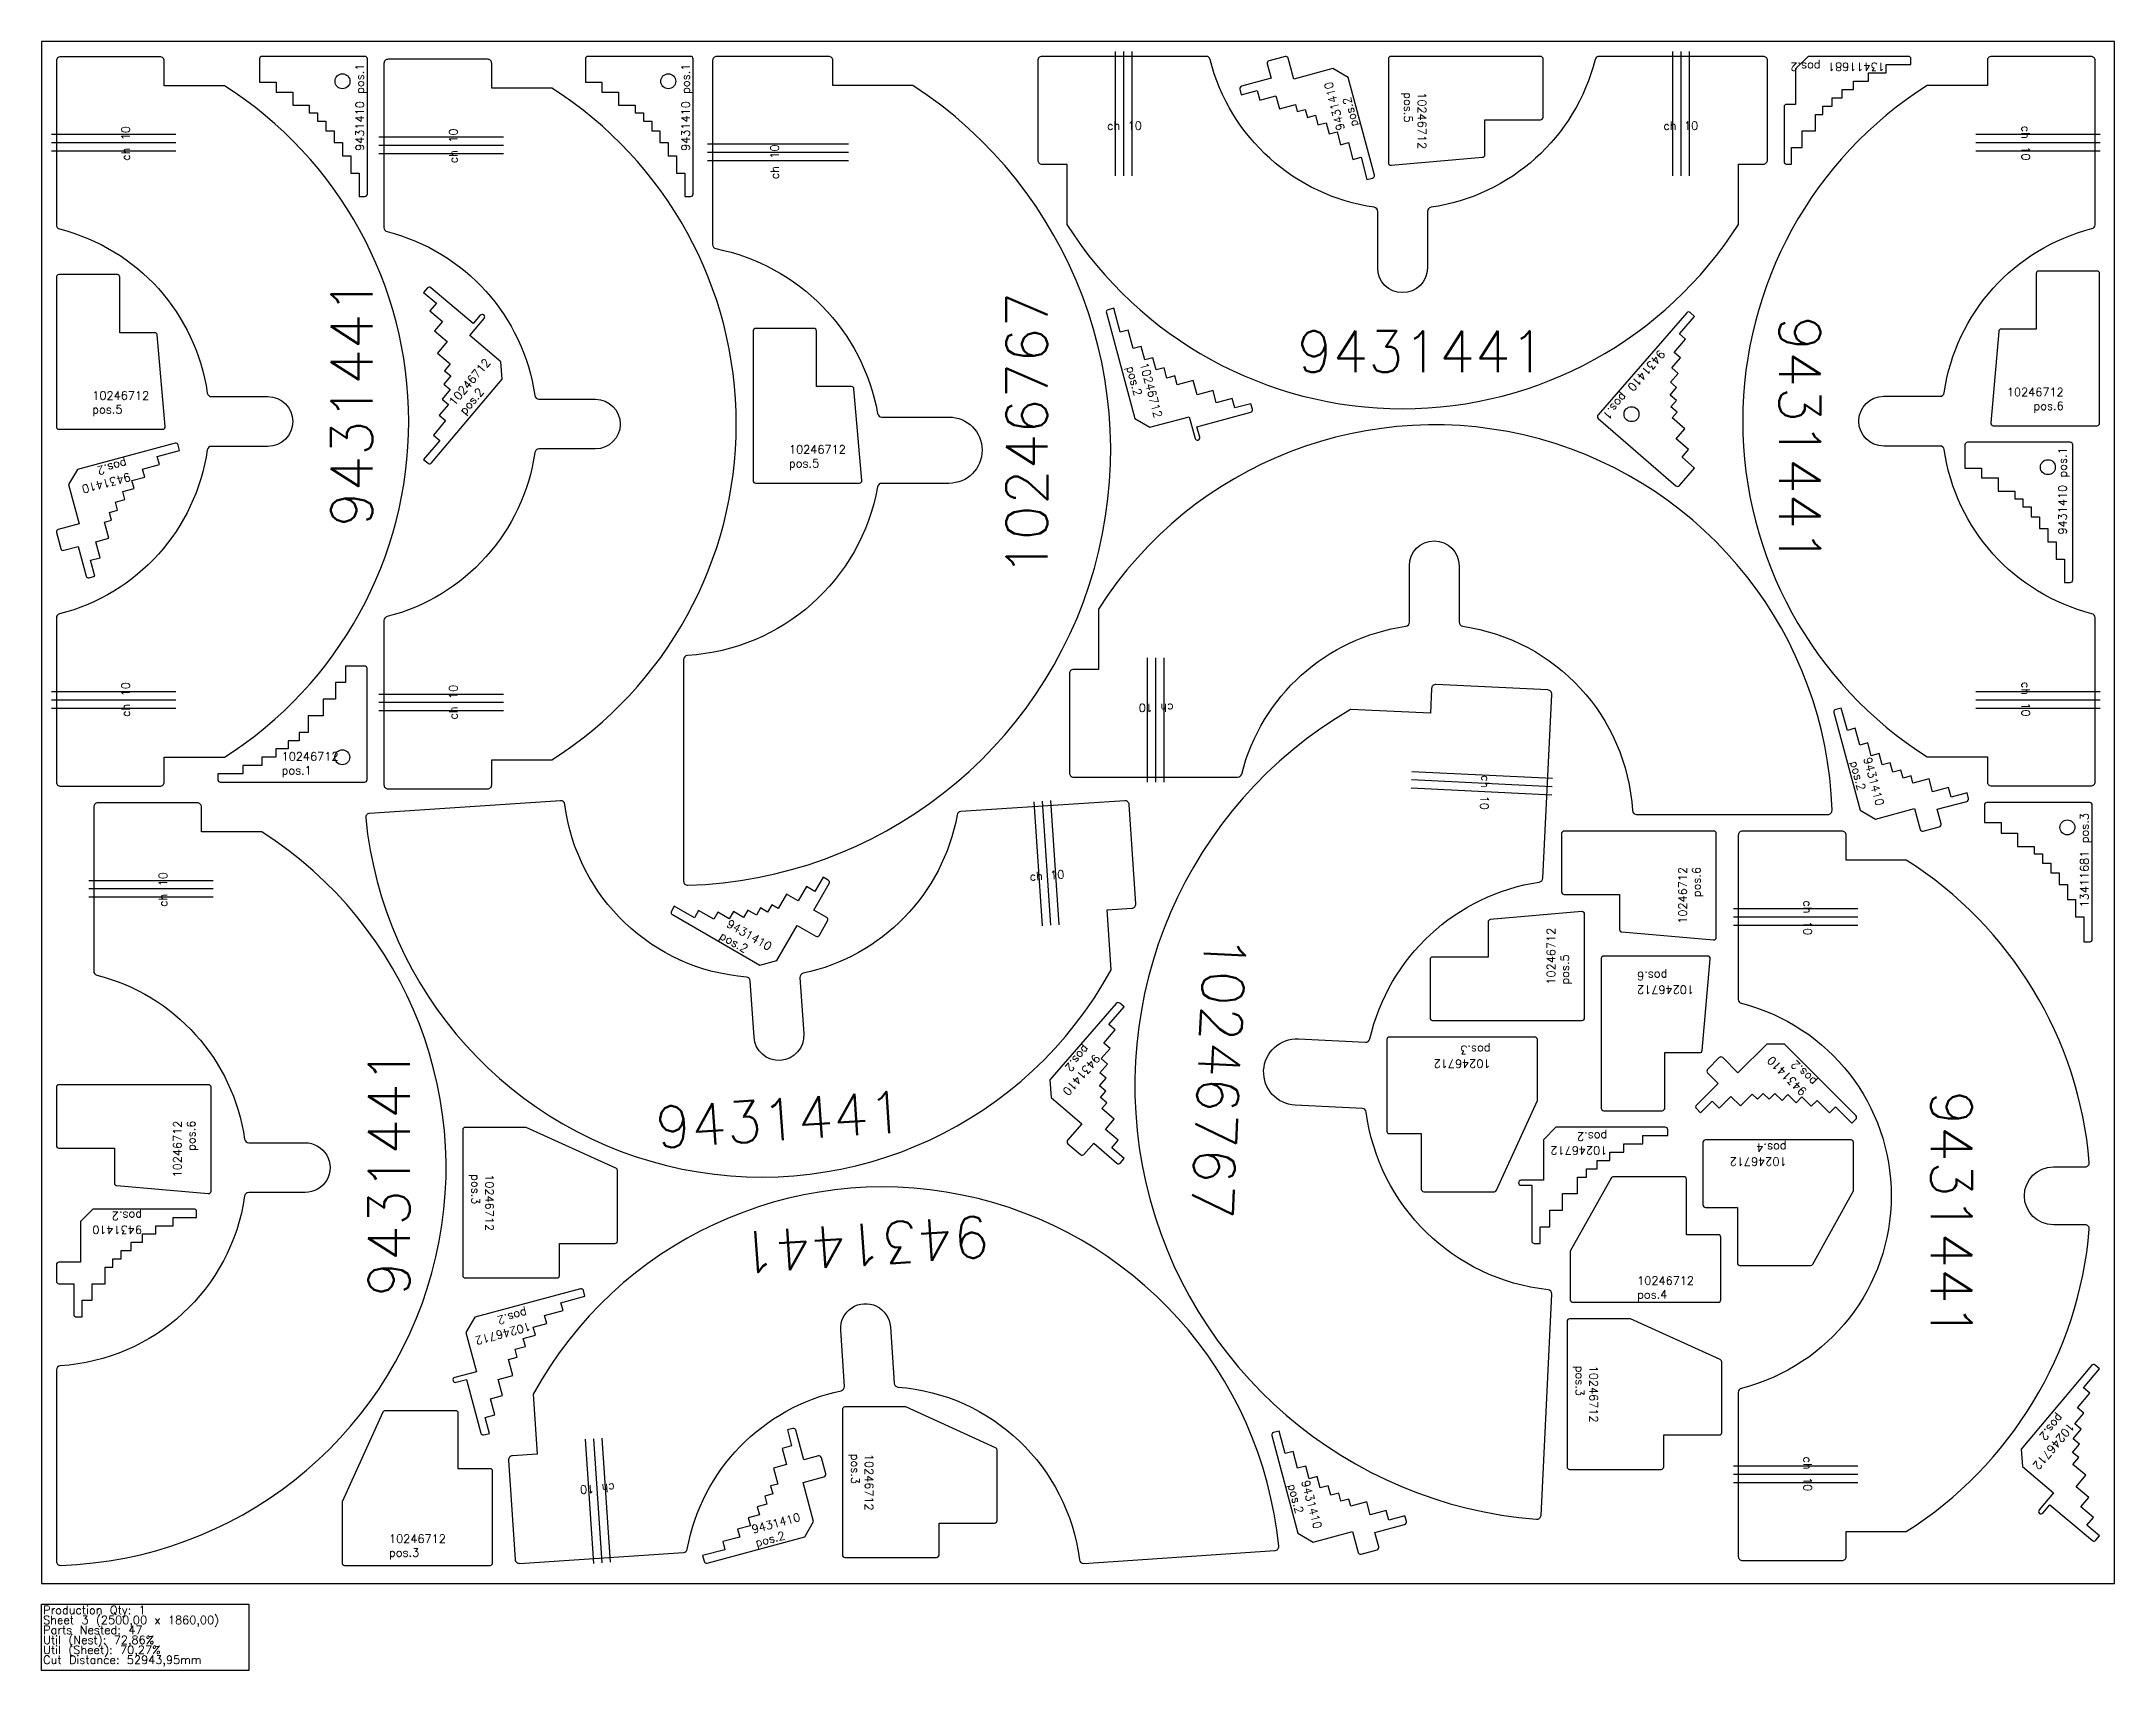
# Model space of a CAD drawing. Header units: millimetres. Extents: x 5250 to 7750, y -105 to 1860.
import ezdxf

# ---------------------------------------------------------------- set-up
doc = ezdxf.new("R2010")
doc.units = ezdxf.units.MM
for name, color, linetype in [('10246712', 7, 'Continuous'), ('10246767', 7, 'Continuous'), ('13411681', 7, 'Continuous'), ('9431410', 7, 'Continuous'), ('9431441', 7, 'Continuous'), ('Chanfro', 7, 'Continuous'), ('sheet', 24, 'Continuous'), ('Stats', 7, 'Continuous'), ('Texto', 7, 'Continuous')]:
    doc.layers.add(name, color=color, linetype=linetype)
doc.styles.get("Standard").update_dxf_attribs({"font": 'txt.shx'})

msp = doc.modelspace()

# ---------------------------------------------------------------- linework, layer by layer
at = {"color": 1}
for points in [[(6990.8, 1765.5), (7057.8, 1765.5, 0.414214), (7060.8, 1768.5), (7060.8, 1839, 0.414214), (7057.8, 1842), (6877.3, 1842, 0.414214), (6874.3, 1839), (6874.3, 1713.6, 0.439853), (6877.5, 1710.7), (6988, 1720.3, 0.389031), (6990.8, 1723.3)], [(5344.5, 1508.7), (5344.5, 1575.7, 0.414214), (5341.5, 1578.7), (5271, 1578.7, 0.414214), (5268, 1575.7), (5268, 1395.2, 0.414214), (5271, 1392.2), (5396.4, 1392.2, 0.439853), (5399.3, 1395.5), (5389.7, 1506, 0.389031), (5386.7, 1508.7)], [(7655.5, 1513), (7613.3, 1513, 0.389031), (7610.3, 1510.3), (7600.7, 1399.8, 0.439853), (7603.6, 1396.5), (7729, 1396.5, 0.414214), (7732, 1399.5), (7732, 1580, 0.414214), (7729, 1583), (7658.5, 1583, 0.414214), (7655.5, 1580)], [(6184.6, 1443.8), (6184.6, 1510.8, 0.414214), (6181.6, 1513.8), (6111.1, 1513.8, 0.414214), (6108.1, 1510.8), (6108.1, 1330.3, 0.414214), (6111.1, 1327.3), (6236.5, 1327.3, 0.439853), (6239.4, 1330.5), (6229.8, 1441, 0.389031), (6226.9, 1443.8)], [(7153.2, 831.1), (7153.2, 788.9, 0.389031), (7155.9, 785.9), (7266.4, 776.3, 0.439853), (7269.7, 779.2), (7269.7, 904.6, 0.414214), (7266.7, 907.6), (7086.2, 907.6, 0.414214), (7083.2, 904.6), (7083.2, 834.1, 0.414214), (7086.2, 831.1)], [(6994.5, 755.6), (6927.5, 755.6, 0.414214), (6924.5, 752.6), (6924.5, 682.1, 0.414214), (6927.5, 679.1), (7108, 679.1, 0.414214), (7111, 682.1), (7111, 807.4, 0.439853), (7107.7, 810.4), (6997.2, 800.8, 0.389031), (6994.5, 797.8)], [(7207.5, 640.3), (7249.7, 640.3, 0.389031), (7252.7, 643), (7262.3, 753.5, 0.439853), (7259.3, 756.8), (7134, 756.8, 0.414214), (7131, 753.8), (7131, 573.3, 0.414214), (7134, 570.3), (7204.5, 570.3, 0.414214), (7207.5, 573.3)], [(5338, 525.1), (5338, 482.8, 0.389031), (5340.7, 479.9), (5451.2, 470.3, 0.439853), (5454.5, 473.2), (5454.5, 598.6, 0.414214), (5451.5, 601.6), (5271, 601.6, 0.414214), (5268, 598.6), (5268, 528.1, 0.414214), (5271, 525.1)]]:
    msp.add_lwpolyline(points, format="xyb", close=True, dxfattribs=at)
at = {"layer": '10246712', "color": 1}
for points in [[(5729.8, 1409.2), (5737.4, 1402.7), (5722.6, 1385.2), (5730.3, 1378.7), (5710.9, 1355.8), (5716.3, 1351.3, 0.414214), (5720.5, 1351.6), (5805.6, 1452.5), (5803.8, 1473.6), (5766.4, 1505.2), (5783.8, 1525.9, 0.414214), (5783.5, 1530.1), (5783.5, 1530.1, 0.414214), (5779.2, 1529.7), (5770.8, 1519.8), (5719.6, 1563, 0.414214), (5715.4, 1562.7), (5710.9, 1557.3), (5726.2, 1544.4), (5718.4, 1535.2), (5733.7, 1522.3), (5724.1, 1510.9), (5739.3, 1498), (5727.7, 1484.2), (5743, 1471.3), (5735.9, 1462.9), (5743.6, 1456.5), (5735.2, 1446.5), (5742.8, 1440.1), (5733.1, 1428.6), (5740.8, 1422.2)], [(6576.2, 1492.2), (6566.5, 1489.6), (6560.6, 1511.8), (6550.9, 1509.2), (6543.1, 1538.2), (6536.4, 1536.4, 0.414214), (6534.2, 1532.7), (6568.4, 1405.2), (6586.8, 1394.6), (6634.1, 1407.3), (6641.1, 1381.2, 0.414214), (6644.8, 1379.1), (6644.8, 1379.1, 0.414214), (6646.9, 1382.8), (6643.5, 1395.3), (6708.3, 1412.7, 0.414214), (6710.4, 1416.3), (6708.6, 1423.1), (6689.2, 1417.9), (6686.1, 1429.5), (6666.8, 1424.3), (6662.9, 1438.8), (6643.6, 1433.7), (6639, 1451), (6619.6, 1445.9), (6616.8, 1456.5), (6607.1, 1453.9), (6603.8, 1466.5), (6594.1, 1463.9), (6590.2, 1478.4), (6580.6, 1475.8)], [(5492.7, 976.6), (5462.7, 976.6), (5462.7, 969.6, 0.414214), (5465.7, 966.6), (5639.7, 966.6, 0.414214), (5642.7, 969.6), (5642.7, 1103.6, 0.414214), (5639.7, 1106.6), (5616.7, 1106.6), (5616.7, 1086.6), (5604.7, 1086.6), (5604.7, 1066.6), (5589.7, 1066.6), (5589.7, 1046.6), (5571.7, 1046.6), (5571.7, 1026.6), (5560.7, 1026.6), (5560.7, 1016.6), (5547.7, 1016.6), (5547.7, 1006.6), (5532.7, 1006.6), (5532.7, 996.6), (5515.7, 996.6), (5515.7, 986.6), (5492.7, 986.6)], [(6914, 542.6), (6914, 475.6, 0.414214), (6917, 472.6), (7002.1, 472.6, 0.294108), (7004.8, 474.3), (7054, 582.6), (7054, 656.1, 0.414214), (7051, 659.1), (6875.5, 659.1, 0.414214), (6872.5, 656.1), (6872.5, 545.6, 0.414214), (6875.5, 542.6)], [(5874.6, 410.1), (5941.6, 410.1, 0.414214), (5944.6, 413.1), (5944.6, 498.2, 0.294108), (5942.8, 500.9), (5834.6, 550.1), (5761.1, 550.1, 0.414214), (5758.1, 547.1), (5758.1, 371.6, 0.414214), (5761.1, 368.6), (5871.6, 368.6, 0.414214), (5874.6, 371.6)], [(7158.2, 520.3), (7158.2, 530.3), (7181.2, 530.3), (7181.2, 540.3), (7211.2, 540.3), (7211.2, 547.3, 0.414214), (7208.2, 550.3), (7076.2, 550.3), (7061.2, 535.3), (7061.2, 486.3), (7034.2, 486.3, 0.414214), (7031.2, 483.3), (7031.2, 483.3, 0.414214), (7034.2, 480.3), (7047.2, 480.3), (7047.2, 413.3, 0.414214), (7050.2, 410.3), (7057.2, 410.3), (7057.2, 430.3), (7069.2, 430.3), (7069.2, 450.3), (7084.2, 450.3), (7084.2, 470.3), (7102.2, 470.3), (7102.2, 490.3), (7113.2, 490.3), (7113.2, 500.3), (7126.2, 500.3), (7126.2, 510.3), (7141.2, 510.3), (7141.2, 520.3)], [(7295.2, 453.6), (7295.2, 386.6, 0.414214), (7298.2, 383.6), (7383.4, 383.6, 0.272375), (7386, 385.1), (7435.2, 473.6), (7435.2, 532.1, 0.414214), (7432.2, 535.1), (7256.7, 535.1, 0.414214), (7253.7, 532.1), (7253.7, 456.6, 0.414214), (7256.7, 453.6)], [(7233.7, 420.7), (7233.7, 487.7, 0.414214), (7230.7, 490.7), (7145.4, 490.7, 0.272375), (7142.8, 489.1), (7093.7, 400.7), (7093.7, 342.2, 0.414214), (7096.7, 339.2), (7272.2, 339.2, 0.414214), (7275.2, 342.2), (7275.2, 417.7, 0.414214), (7272.2, 420.7)], [(5859.4, 313.5), (5856.8, 323.1), (5879, 329.1), (5876.5, 338.7), (5905.4, 346.5), (5903.6, 353.3, 0.414214), (5900, 355.4), (5772.5, 321.2), (5761.8, 302.8), (5774.5, 255.5), (5748.4, 248.5, 0.414214), (5746.3, 244.8), (5746.3, 244.8, 0.414214), (5750, 242.7), (5762.6, 246.1), (5779.9, 181.4, 0.414214), (5783.6, 179.3), (5790.3, 181.1), (5785.2, 200.4), (5796.7, 203.5), (5791.6, 222.8), (5806.1, 226.7), (5800.9, 246), (5818.3, 250.7), (5813.1, 270), (5823.7, 272.8), (5821.1, 282.5), (5833.7, 285.9), (5831.1, 295.5), (5845.6, 299.4), (5843, 309.1)], [(7206.3, 179.2), (7273.3, 179.2, 0.414214), (7276.3, 182.2), (7276.3, 267.2, 0.294108), (7274.5, 270), (7166.3, 319.2), (7092.8, 319.2, 0.414214), (7089.8, 316.2), (7089.8, 140.7, 0.414214), (7092.8, 137.7), (7203.3, 137.7, 0.414214), (7206.3, 140.7)], [(7713.1, 205.5), (7705.5, 212), (7720.3, 229.6), (7712.6, 236), (7732, 258.9), (7726.7, 263.4, 0.414214), (7722.4, 263.1), (7637.3, 162.2), (7639.1, 141.1), (7676.5, 109.5), (7659.1, 88.8, 0.414214), (7659.4, 84.6), (7659.4, 84.6, 0.414214), (7663.7, 85), (7672.1, 94.9), (7723.3, 51.7, 0.414214), (7727.5, 52.1), (7732, 57.4), (7716.7, 70.3), (7724.5, 79.5), (7709.2, 92.4), (7718.9, 103.8), (7703.6, 116.7), (7715.2, 130.5), (7699.9, 143.4), (7707, 151.8), (7699.4, 158.2), (7707.7, 168.2), (7700.1, 174.6), (7709.8, 186.1), (7702.1, 192.5)], [(5752.6, 138.4), (5752.6, 205.4, 0.414214), (5749.6, 208.4), (5664.5, 208.4, 0.294108), (5661.8, 206.6), (5612.6, 98.4), (5612.6, 24.9, 0.414214), (5615.6, 21.9), (5791.1, 21.9, 0.414214), (5794.1, 24.9), (5794.1, 135.4, 0.414214), (5791.1, 138.4)], [(6332.4, 72.9), (6399.4, 72.9, 0.414214), (6402.4, 75.9), (6402.4, 160.9, 0.294108), (6400.7, 163.7), (6292.4, 212.9), (6218.9, 212.9, 0.414214), (6215.9, 209.9), (6215.9, 34.4, 0.414214), (6218.9, 31.4), (6329.4, 31.4, 0.414214), (6332.4, 34.4)]]:
    msp.add_lwpolyline(points, format="xyb", close=True, dxfattribs=at)
msp.add_circle((5612.7, 996.6), 9, dxfattribs=at)
at = {"layer": '10246767', "color": 1}
for points in [[(6344.4, 1407, -0.999998), (6344.4, 1327), (6263.3, 1327, 0.362758), (6258.4, 1322.9, -0.346064), (6029.1, 1119.4, 0.396943), (6024.4, 1114.4), (6024.4, 847.2, 0.422689), (6029.5, 842.2, 0.735154), (6300.8, 1807), (6204.4, 1807), (6204.4, 1837, 0.414214), (6199.4, 1842), (6064.4, 1842, 0.414214), (6059.4, 1837), (6059.4, 1615, 0.357076), (6063.4, 1610.1, -0.307431), (6258.4, 1411.1, 0.362758), (6263.3, 1407)], [(6765.8, 656.8), (6846.7, 652.9, 0.362758), (6851.9, 656.8, -0.307431), (7056.3, 846.1, 0.357076), (7060.5, 850.8), (7071.3, 1072.5, 0.414214), (7066.5, 1077.8), (6931.7, 1084.3, 0.414214), (6926.4, 1079.5), (6925, 1049.6), (6828.7, 1054.2, 0.735154), (7053, 77.5, 0.422689), (7058.4, 82.2), (7071.3, 349.1, 0.396943), (7066.8, 354.3, -0.346064), (6847.6, 568.6, 0.362758), (6842.9, 573), (6761.9, 576.9, -0.999998)]]:
    msp.add_lwpolyline(points, format="xyb", close=True, dxfattribs=at)
at = {"layer": '13411681', "color": 1}
for points in [[(7435.4, 1812), (7453.4, 1812), (7453.4, 1822), (7474.4, 1822), (7474.4, 1832), (7504.4, 1832), (7504.4, 1839, 0.414214), (7501.4, 1842), (7380.4, 1842), (7365.4, 1827), (7365.4, 1784), (7354.4, 1784, 0.414214), (7351.4, 1781), (7351.4, 1715, 0.414214), (7354.4, 1712), (7360.4, 1712), (7360.4, 1732), (7373.4, 1732), (7373.4, 1752), (7389.4, 1752), (7389.4, 1772), (7398.4, 1772), (7398.4, 1782), (7409.4, 1782), (7409.4, 1792), (7421.4, 1792), (7421.4, 1802), (7435.4, 1802)], [(7720.1, 774, 0.414214), (7723.1, 777), (7723.1, 939, 0.414214), (7720.1, 942), (7596.1, 942, 0.414214), (7593.1, 939), (7593.1, 918), (7613.1, 918), (7613.1, 905), (7633.1, 905), (7633.1, 889), (7653.1, 889), (7653.1, 880), (7663.1, 880), (7663.1, 869), (7673.1, 869), (7673.1, 857), (7683.1, 857), (7683.1, 843), (7693.1, 843), (7693.1, 825), (7703.1, 825), (7703.1, 804), (7713.1, 804), (7713.1, 774)]]:
    msp.add_lwpolyline(points, format="xyb", close=True, dxfattribs=at)
msp.add_circle((7693.1, 912), 9, dxfattribs=at)
at = {"layer": '9431410', "color": 1}
for points in [[(5633, 1673), (5640, 1673, 0.414214), (5643, 1676), (5643, 1839, 0.414214), (5640, 1842), (5516, 1842, 0.414214), (5513, 1839), (5513, 1811), (5533, 1811), (5533, 1799), (5553, 1799), (5553, 1783), (5573, 1783), (5573, 1774), (5583, 1774), (5583, 1764), (5593, 1764), (5593, 1752), (5603, 1752), (5603, 1738), (5613, 1738), (5613, 1722), (5623, 1722), (5623, 1701), (5633, 1701)], [(6025.9, 1673), (6032.9, 1673, 0.414214), (6035.9, 1676), (6035.9, 1839, 0.414214), (6032.9, 1842), (5908.9, 1842, 0.414214), (5905.9, 1839), (5905.9, 1811), (5925.9, 1811), (5925.9, 1799), (5945.9, 1799), (5945.9, 1783), (5965.9, 1783), (5965.9, 1774), (5975.9, 1774), (5975.9, 1764), (5985.9, 1764), (5985.9, 1752), (5995.9, 1752), (5995.9, 1738), (6005.9, 1738), (6005.9, 1722), (6015.9, 1722), (6015.9, 1701), (6025.9, 1701)], [(6812.4, 1751), (6816.5, 1735.5), (6826.2, 1738.1), (6831.6, 1717.8), (6841.3, 1720.4), (6848.5, 1693.4), (6855.3, 1695.2, 0.414214), (6857.4, 1698.8), (6825.8, 1816.7), (6807.4, 1827.3), (6760.1, 1814.6), (6753.4, 1839.7, 0.414214), (6749.7, 1841.8), (6730.4, 1836.7, 0.414214), (6728.3, 1833), (6732.9, 1815.6), (6697.2, 1806, 0.414214), (6695.1, 1802.4), (6696.9, 1795.6), (6716.2, 1800.8), (6719.3, 1789.2), (6738.6, 1794.4), (6742.8, 1778.9), (6762.1, 1784.1), (6764.4, 1775.4), (6774.1, 1778), (6776.7, 1768.3), (6786.3, 1770.9), (6789.4, 1759.3), (6799.1, 1761.9), (6802.7, 1748.4)], [(7243.6, 1528.4), (7238.3, 1533, 0.414214), (7234.1, 1532.7), (7127.1, 1409.7, 0.414214), (7127.4, 1405.4), (7221, 1324.1, 0.414214), (7225.2, 1324.4), (7243.6, 1345.5), (7228.5, 1358.6), (7236.4, 1367.7), (7221.3, 1380.8), (7231.8, 1392.9), (7216.7, 1406), (7222.6, 1412.8), (7215.1, 1419.3), (7221.6, 1426.9), (7214.1, 1433.5), (7221.9, 1442.5), (7214.4, 1449.1), (7223.6, 1459.6), (7216, 1466.2), (7226.5, 1478.3), (7219, 1484.8), (7232.8, 1500.7), (7225.2, 1507.2)], [(5359, 1330.3), (5374.5, 1334.5), (5371.9, 1344.1), (5392.2, 1349.6), (5389.6, 1359.2), (5416.6, 1366.5), (5414.8, 1373.2, 0.414214), (5411.2, 1375.4), (5293.3, 1343.8), (5282.7, 1325.4), (5295.4, 1278.1), (5270.3, 1271.4, 0.414214), (5268.2, 1267.7), (5273.3, 1248.4, 0.414214), (5277, 1246.2), (5294.4, 1250.9), (5304, 1215.2, 0.414214), (5307.6, 1213), (5314.4, 1214.9), (5309.2, 1234.2), (5320.8, 1237.3), (5315.6, 1256.6), (5331.1, 1260.7), (5325.9, 1280.1), (5334.6, 1282.4), (5332, 1292), (5341.7, 1294.6), (5339.1, 1304.3), (5350.7, 1307.4), (5348.1, 1317.1), (5361.6, 1320.7)], [(7689.6, 1207.5), (7696.6, 1207.5, 0.414214), (7699.6, 1210.5), (7699.6, 1373.5, 0.414214), (7696.6, 1376.5), (7572.6, 1376.5, 0.414214), (7569.6, 1373.5), (7569.6, 1345.5), (7589.6, 1345.5), (7589.6, 1333.5), (7609.6, 1333.5), (7609.6, 1317.5), (7629.6, 1317.5), (7629.6, 1308.5), (7639.6, 1308.5), (7639.6, 1298.5), (7649.6, 1298.5), (7649.6, 1286.5), (7659.6, 1286.5), (7659.6, 1272.5), (7669.6, 1272.5), (7669.6, 1256.5), (7679.6, 1256.5), (7679.6, 1235.5), (7689.6, 1235.5)], [(7456.7, 998.4), (7452.5, 1013.8), (7442.9, 1011.3), (7437.4, 1031.5), (7427.8, 1029), (7420.5, 1056), (7413.8, 1054.2, 0.414214), (7411.6, 1050.5), (7443.2, 932.7), (7461.6, 922.1), (7508.9, 934.7), (7515.6, 909.6, 0.414214), (7519.3, 907.5), (7538.6, 912.7, 0.414214), (7540.8, 916.4), (7536.1, 933.8), (7571.8, 943.3, 0.414214), (7574, 947), (7572.1, 953.8), (7552.8, 948.6), (7549.7, 960.2), (7530.4, 955), (7526.3, 970.5), (7506.9, 965.3), (7504.6, 974), (7495, 971.4), (7492.4, 981), (7482.7, 978.5), (7479.6, 990), (7469.9, 987.5), (7466.3, 1001)], [(6079.5, 801.9), (6065.7, 809.9), (6060.7, 801.2), (6042.5, 811.7), (6037.5, 803), (6013.2, 817), (6009.7, 811, 0.414214), (6010.8, 806.9), (6116.5, 745.9), (6137, 751.4), (6161.5, 793.8), (6184, 780.8, 0.414214), (6188.1, 781.9), (6198.1, 799.2, 0.414214), (6197, 803.3), (6181.4, 812.3), (6199.9, 844.4, 0.414214), (6198.8, 848.5), (6192.8, 852), (6182.8, 834.6), (6172.4, 840.6), (6162.4, 823.3), (6148.5, 831.3), (6138.5, 814), (6130.7, 818.5), (6125.7, 809.8), (6117.1, 814.8), (6112.1, 806.2), (6101.7, 812.2), (6096.7, 803.5), (6084.5, 810.5)], [(6528.1, 633.2), (6538.6, 645.3), (6531, 651.8), (6544.8, 667.7), (6537.3, 674.2), (6555.7, 695.4), (6550.4, 700, 0.414214), (6546.1, 699.7), (6466.1, 607.6), (6467.6, 586.4), (6504.5, 554.3), (6487.5, 534.7, 0.414214), (6487.8, 530.4), (6502.9, 517.3, 0.414214), (6507.1, 517.6), (6518.9, 531.2), (6546.8, 506.9, 0.414214), (6551.1, 507.2), (6555.7, 512.5), (6540.6, 525.6), (6548.4, 534.7), (6533.3, 547.8), (6543.8, 559.9), (6528.7, 573), (6534.7, 579.8), (6527.1, 586.3), (6533.7, 593.9), (6526.1, 600.4), (6534, 609.5), (6526.5, 616.1), (6535.6, 626.6)], [(7373, 586.9), (7384.3, 575.6), (7391.4, 582.7), (7406.2, 567.8), (7413.3, 574.9), (7433.1, 555.1), (7438.1, 560, 0.414214), (7438.1, 564.3), (7351.8, 650.5), (7330.6, 650.5), (7295.9, 615.9), (7277.5, 634.3, 0.414214), (7273.3, 634.3), (7259.2, 620.1, 0.414214), (7259.2, 615.9), (7271.9, 603.2), (7245.7, 577, 0.414214), (7245.7, 572.8), (7250.7, 567.8), (7264.8, 581.9), (7273.3, 573.5), (7287.4, 587.6), (7298.8, 576.3), (7312.9, 590.4), (7319.3, 584.1), (7326.3, 591.1), (7333.4, 584.1), (7340.5, 591.1), (7349, 582.7), (7356, 589.7), (7365.9, 579.8)], [(5372, 421.6), (5388, 421.6), (5388, 431.6), (5409, 431.6), (5409, 441.6), (5437, 441.6), (5437, 448.6, 0.414214), (5434, 451.6), (5312, 451.6), (5297, 436.6), (5297, 387.6), (5271, 387.6, 0.414214), (5268, 384.6), (5268, 364.6, 0.414214), (5271, 361.6), (5289, 361.6), (5289, 324.6, 0.414214), (5292, 321.6), (5299, 321.6), (5299, 341.6), (5311, 341.6), (5311, 361.6), (5327, 361.6), (5327, 381.6), (5336, 381.6), (5336, 391.6), (5346, 391.6), (5346, 401.6), (5358, 401.6), (5358, 411.6), (5372, 411.6)], [(6104.9, 69.7), (6089.4, 65.6), (6092, 55.9), (6071.7, 50.5), (6074.3, 40.8), (6047.3, 33.6), (6049.1, 26.8, 0.414214), (6052.8, 24.7), (6170.6, 56.3), (6181.2, 74.6), (6168.5, 122), (6193.6, 128.7, 0.414214), (6195.8, 132.4), (6190.6, 151.7, 0.414214), (6186.9, 153.8), (6169.5, 149.1), (6159.9, 184.9, 0.414214), (6156.3, 187), (6149.5, 185.2), (6154.7, 165.9), (6143.1, 162.8), (6148.3, 143.4), (6132.8, 139.3), (6138, 120), (6129.3, 117.7), (6131.9, 108), (6122.2, 105.4), (6124.8, 95.8), (6113.2, 92.6), (6115.8, 83), (6102.3, 79.4)], [(6778.7, 126.3), (6774.6, 141.7), (6764.9, 139.2), (6759.5, 159.4), (6749.8, 156.9), (6742.6, 183.9), (6735.8, 182.1, 0.414214), (6733.7, 178.4), (6765.3, 60.6), (6783.6, 50), (6831, 62.6), (6837.7, 37.5, 0.414214), (6841.4, 35.4), (6860.7, 40.6, 0.414214), (6862.8, 44.3), (6858.1, 61.6), (6893.9, 71.2, 0.414214), (6896, 74.9), (6894.2, 81.7), (6874.9, 76.5), (6871.8, 88.1), (6852.5, 82.9), (6848.3, 98.4), (6829, 93.2), (6826.7, 101.9), (6817, 99.3), (6814.4, 108.9), (6804.8, 106.4), (6801.6, 117.9), (6792, 115.4), (6788.4, 128.9)]]:
    msp.add_lwpolyline(points, format="xyb", close=True, dxfattribs=at)
for centre in [(5613, 1812), (6005.9, 1812), (7167.5, 1410.4), (7669.6, 1346.5)]:
    msp.add_circle(centre, 9, dxfattribs=at)
at = {"layer": '9431441', "color": 1}
for points in [[(5523, 1371.6), (5455, 1371.6, 0.372741), (5450, 1367.4, -0.303654), (5271.8, 1169.5, 0.343325), (5268, 1164.6), (5268, 966.6, 0.414214), (5273, 961.6), (5393, 961.6, 0.414214), (5398, 966.6), (5398, 996.6), (5470.6, 996.6, 0.549053), (5470.6, 1806.6), (5398, 1806.6), (5398, 1836.6, 0.414214), (5393, 1841.6), (5273, 1841.6, 0.414214), (5268, 1836.6), (5268, 1638.7, 0.343325), (5271.8, 1633.8, -0.303654), (5450, 1435.9, 0.372741), (5455, 1431.6), (5523, 1431.6, -0.999997)], [(5918, 1368.5), (5850, 1368.5, 0.372741), (5845, 1364.2, -0.303654), (5666.8, 1166.3, 0.343325), (5663, 1161.4), (5663, 963.5, 0.414214), (5668, 958.5), (5788, 958.5, 0.414214), (5793, 963.5), (5793, 993.5), (5865.6, 993.5, 0.549053), (5865.6, 1803.5), (5793, 1803.5), (5793, 1833.5, 0.414214), (5788, 1838.5), (5668, 1838.5, 0.414214), (5663, 1833.5), (5663, 1635.5, 0.343325), (5666.8, 1630.6, -0.303654), (5845, 1432.8, 0.372741), (5850, 1428.5), (5918, 1428.5, -0.999997)], [(6861.4, 1587), (6861.4, 1655, 0.372741), (6857.2, 1660, -0.303654), (6659.3, 1838.2, 0.343325), (6654.4, 1842), (6456.4, 1842, 0.414214), (6451.4, 1837), (6451.4, 1717, 0.414214), (6456.4, 1712), (6486.4, 1712), (6486.4, 1639.4, 0.549053), (7296.4, 1639.4), (7296.4, 1712), (7326.4, 1712, 0.414214), (7331.4, 1717), (7331.4, 1837, 0.414214), (7326.4, 1842), (7128.5, 1842, 0.343325), (7123.6, 1838.2, -0.303654), (6925.7, 1660, 0.372741), (6921.4, 1655), (6921.4, 1587, -0.999998)], [(7471.6, 1432), (7539.6, 1432, 0.372741), (7544.6, 1436.3, -0.303654), (7722.8, 1634.2, 0.343325), (7726.6, 1639), (7726.6, 1837, 0.414214), (7721.6, 1842), (7601.6, 1842, 0.414214), (7596.6, 1837), (7596.6, 1807), (7524, 1807, 0.549053), (7524, 997), (7596.6, 997), (7596.6, 967, 0.414214), (7601.6, 962), (7721.6, 962, 0.414214), (7726.6, 967), (7726.6, 1165, 0.343325), (7722.8, 1169.8, -0.303654), (7544.6, 1367.7, 0.372741), (7539.6, 1372), (7471.6, 1372, -0.999998)], [(6899.6, 1159.6), (6899.6, 1227.6, -0.999999), (6959.6, 1227.6), (6959.6, 1159.6, 0.372741), (6963.9, 1154.6, -0.355359), (7168.6, 932.3, 0.396346), (7173.6, 927.6), (7404.3, 927.6, 0.423495), (7409.3, 932.8, 0.73813), (6524.6, 1175.2), (6524.6, 1102.6), (6494.6, 1102.6, 0.414214), (6489.6, 1097.6), (6489.6, 977.6, 0.414214), (6494.6, 972.6), (6692.5, 972.6, 0.343325), (6697.4, 976.4, -0.303654), (6895.3, 1154.6, 0.372741)], [(5500, 531.6), (5568, 531.6, -1.000002), (5568, 471.6), (5500, 471.6, 0.372741), (5495, 467.4, -0.355359), (5272.7, 262.6, 0.396346), (5268, 257.6), (5268, 26.9, 0.423495), (5273.2, 21.9, 0.73813), (5515.6, 906.6), (5443, 906.6), (5443, 936.6, 0.414214), (5438, 941.6), (5318, 941.6, 0.414214), (5313, 936.6), (5313, 738.7, 0.343325), (5316.8, 733.8, -0.303654), (5495, 535.9, 0.372741)], [(6164.7, 730.8), (6169.2, 662.9, -0.999998), (6109.3, 659), (6104.8, 726.8, 0.372741), (6100.2, 731.5, -0.355359), (5881.2, 939.8, 0.396346), (5875.9, 944.2), (5645.7, 928.9, 0.423495), (5641, 923.4, 0.73813), (6539.9, 740), (6535.1, 812.5), (6565, 814.5, 0.414214), (6569.7, 819.8), (6561.7, 939.5, 0.414214), (6556.4, 944.2), (6358.9, 931.1, 0.343325), (6354.3, 927, -0.303654), (6168.6, 736, 0.372741)], [(7676.3, 432.6, -0.999997), (7676.3, 502.6), (7714.6, 502.6, 0.439129), (7719.6, 508, 0.234123), (7498.9, 872.6), (7426.3, 872.6), (7426.3, 902.6, 0.414214), (7421.3, 907.6), (7301.3, 907.6, 0.414214), (7296.3, 902.6), (7296.3, 704.6, 0.343325), (7300, 699.8, -0.778403), (7300, 235.4, 0.343325), (7296.3, 230.6), (7296.3, 32.6, 0.414214), (7301.3, 27.6), (7421.3, 27.6, 0.414214), (7426.3, 32.6), (7426.3, 62.6), (7498.9, 62.6, 0.234123), (7719.6, 427.2, 0.439129), (7714.6, 432.6)], [(6218.3, 237.7), (6213.8, 305.6, -1.000002), (6273.7, 309.5), (6278.2, 241.7, 0.372741), (6282.8, 237, -0.355359), (6501.8, 28.7, 0.396346), (6507.1, 24.3), (6737.3, 39.6, 0.423495), (6742, 45.1, 0.73813), (5843.1, 228.5), (5847.9, 156), (5818, 154.1, 0.414214), (5813.3, 148.7), (5821.3, 29, 0.414214), (5826.6, 24.3), (6024.1, 37.4, 0.343325), (6028.7, 41.5, -0.303654), (6214.4, 232.5, 0.372741)]]:
    msp.add_lwpolyline(points, format="xyb", close=True, dxfattribs=at)
at = {"layer": 'Chanfro', "color": 1}
for p, q in [((6545.4, 1698), (6545.4, 1848)), ((6555.4, 1698), (6555.4, 1848)), ((6565.4, 1698), (6565.4, 1848)), ((7217.5, 1698), (7217.5, 1848)), ((7227.5, 1698), (7227.5, 1848)), ((7237.5, 1698), (7237.5, 1848)), ((5412, 1747.7), (5262, 1747.7)), ((5412, 1737.7), (5262, 1737.7)), ((5412, 1727.7), (5262, 1727.7)), ((5807, 1744.5), (5657, 1744.5)), ((5807, 1734.5), (5657, 1734.5)), ((6223.4, 1736), (6053.4, 1736)), ((6223.4, 1726), (6053.4, 1726)), ((7582.6, 1748), (7732.6, 1748)), ((7582.6, 1738), (7732.6, 1738)), ((7582.6, 1728), (7732.6, 1728)), ((5807, 1724.5), (5657, 1724.5)), ((6223.4, 1716), (6053.4, 1716)), ((6583.6, 1116.6), (6583.6, 966.6)), ((6593.6, 1116.6), (6593.6, 966.6)), ((6603.6, 1116.6), (6603.6, 966.6)), ((5412, 1075.6), (5262, 1075.6)), ((7582.6, 1076), (7732.6, 1076)), ((5412, 1065.6), (5262, 1065.6)), ((5412, 1055.6), (5262, 1055.6)), ((5807, 1072.5), (5657, 1072.5)), ((5807, 1062.5), (5657, 1062.5)), ((5807, 1052.5), (5657, 1052.5)), ((7582.6, 1066), (7732.6, 1066)), ((7582.6, 1056), (7732.6, 1056)), ((6902.6, 979.6), (7072.4, 971.4)), ((6901.6, 959.6), (7071.4, 951.4)), ((6902.1, 969.6), (7071.9, 961.4)), ((6457.2, 793.3), (6447.3, 943)), ((6467.2, 793.9), (6457.3, 943.6)), ((6477.2, 794.6), (6467.2, 944.3)), ((5457, 847.7), (5307, 847.7)), ((5457, 837.7), (5307, 837.7)), ((5457, 827.7), (5307, 827.7)), ((7440.3, 813.6), (7290.3, 813.6)), ((7440.3, 803.6), (7290.3, 803.6)), ((7440.3, 793.6), (7290.3, 793.6)), ((5925.8, 175.2), (5935.7, 25.6)), ((5905.8, 173.9), (5915.8, 24.2)), ((5915.8, 174.6), (5925.7, 24.9)), ((7440.3, 141.6), (7290.3, 141.6)), ((7440.3, 131.6), (7290.3, 131.6)), ((7440.3, 121.6), (7290.3, 121.6))]:
    msp.add_line(p, q, dxfattribs=at)
at = {"layer": 'sheet', "color": 7}
msp.add_lwpolyline([(5250, 0), (7750, 0), (7750, 1860), (5250, 1860)], close=True, dxfattribs=at)
at = {"layer": 'Stats', "color": 151}
msp.add_lwpolyline([(5250, -25), (5500, -25), (5500, -105), (5250, -105), (5250, -25)], close=True, dxfattribs=at)

# ---------------------------------------------------------------- texts
at = {"layer": 'Chanfro', "color": 1, "char_height": 10}
for insert, width, attachment_point, rotation in [((5356.6, 1716.1), 58.687, 7, 90), ((5751.6, 1713), 58.687, 7, 90), ((7638, 1716.5), 58.687, 9, 270), ((6139.1, 1693.9), 932.468, 7, 90), ((5356.6, 1087.1), 58.687, 9, 90), ((5751.6, 1084), 58.687, 9, 90), ((7638, 1087.5), 58.687, 7, 270), ((6615.1, 1061.2), 58.687, 7, 180), ((6984.7, 933.4), 932.468, 9, 267.227), ((5401.6, 816.1), 58.687, 7, 90), ((6442, 847.8), 58.687, 7, 3.7924), ((7384.9, 782.1), 58.687, 3, 270), ((7384.9, 153.1), 58.687, 1, 270), ((5941, 120.7), 58.687, 7, 183.7924)]:
    msp.add_mtext('ch 10', dxfattribs=dict(at, insert=insert, width=width, attachment_point=attachment_point, rotation=rotation))
at = {"layer": 'Chanfro', "color": 1, "char_height": 10, "width": 58.687}
for insert, attachment_point in [((6576.9, 1753.4), 9), ((7205.9, 1753.4), 7)]:
    msp.add_mtext('ch 10', dxfattribs=dict(at, insert=insert, attachment_point=attachment_point))
at = {"layer": 'Stats', "color": 60}
for s, p in [('Sheet 3 (2500,00 x 1860,00)', (5252, -49)), ('Production Qty: 1', (5252, -37)), ('Parts Nested: 47', (5252, -61)), ('Util (Nest): 72,86%', (5252, -73)), ('Util (Sheet): 70,27%', (5252, -85)), ('Cut Distance: 52943,95mm', (5252, -97))]:
    msp.add_text(s, height=10, dxfattribs=at).set_placement(p)
at = {"layer": 'Texto', "color": 1}
for s, insert, char_height, width, attachment_point, rotation in [('9431410 pos.1', (5628.9, 1727.9), 10, 154.494, 1, 90), ('9431410 pos.1', (6021.8, 1727.9), 10, 154.494, 1, 90), ('13411681 pos.2', (7473, 1824.4), 10, 108.14, 1, 180), ('9431410 pos.2', (6812.2, 1751.6), 10, 84.516, 1, 105), ('10246712 pos.5', (6919.9, 1798.7), 10, 55.113, 1, 270), ('9431441', (5599.1, 1274.3), 50, 335.82, 1, 90), ('10246767', (6413.3, 1215.1), 50, 352.286, 1, 90), ('9431441', (7395.5, 1529.3), 50, 335.82, 1, 270), ('10246712 pos.2', (5740.3, 1426.3), 10, 55.113, 1, 49.8304), ('9431410 pos.1', (7208.9, 1482.3), 10, 154.494, 1, 228.9909), ('10246712 pos.2', (6584.2, 1473.8), 10, 55.113, 1, 285), ('9431410 pos.2', (5358.4, 1330.2), 10, 84.516, 1, 195), ('9431410 pos.1', (7682.3, 1265.1), 10, 154.494, 1, 90), ('9431410 pos.2', (7456.8, 997.7), 10, 84.516, 1, 285), ('13411681 pos.3', (7708.7, 815.4), 10, 108.14, 1, 90), ('10246712 pos.6', (7224.1, 864.3), 10, 55.113, 3, 90), ('9431410 pos.2', (6080.1, 801.5), 10, 84.516, 1, 330), ('10246712 pos.5', (7065.4, 722.4), 10, 55.113, 1, 90), ('10246767', (6702.8, 781), 50, 352.286, 1, 267.227), ('10246712 pos.6', (7174.3, 711.1), 10, 55.113, 3, 180), ('9431410 pos.2', (6527.7, 632.7), 10, 84.516, 1, 228.9909), ('10246712 pos.3', (6997.5, 621.9), 10, 55.113, 1, 180), ('9431441', (5644.1, 345.8), 50, 335.82, 1, 90), ('9431410 pos.2', (7372.5, 587.4), 10, 84.516, 1, 135), ('9431441', (5988.8, 574.7), 50, 335.82, 1, 3.7924), ('9431441', (7578.3, 595), 50, 335.82, 1, 270), ('10246712 pos.6', (5408.9, 558.3), 10, 55.113, 3, 90), ('10246712 pos.2', (7138.3, 517.3), 10, 55.113, 1, 180), ('10246712 pos.4', (7354.5, 503.9), 10, 55.113, 1, 180), ('10246712 pos.3', (5795.3, 493.7), 10, 55.113, 1, 270), ('9431410 pos.2', (5371.3, 421.6), 10, 84.516, 1, 180), ('9431441', (6394.2, 393.8), 50, 335.82, 1, 183.7924), ('10246712 pos.2', (5841, 305.4), 10, 55.113, 1, 195), ('10246712 pos.3', (7126.9, 262.7), 10, 55.113, 1, 270), ('10246712 pos.2', (7702.6, 188.4), 10, 55.113, 1, 229.8304), ('10246712 pos.3', (6253.1, 156.4), 10, 55.113, 1, 270), ('9431410 pos.2', (6778.9, 125.6), 10, 84.516, 1, 285), ('9431410 pos.2', (6105.5, 69.9), 10, 84.516, 1, 15)]:
    msp.add_mtext(s, dxfattribs=dict(at, insert=insert, char_height=char_height, width=width, attachment_point=attachment_point, rotation=rotation))
for s, insert, char_height, width, attachment_point in [('9431441', (6764.1, 1510.9), 50, 335.82, 1), ('10246712 pos.5', (5311.3, 1437.9), 10, 55.113, 1), ('10246712 pos.6', (7688.7, 1442.1), 10, 55.113, 3), ('10246712 pos.5', (6151.4, 1372.9), 10, 55.113, 1), ('10246712 pos.1', (5539.6, 1002.6), 10, 55.113, 1), ('10246712 pos.4', (7174.3, 370.3), 10, 55.113, 1), ('10246712 pos.3', (5669.1, 59), 10, 55.113, 1)]:
    msp.add_mtext(s, dxfattribs=dict(at, insert=insert, char_height=char_height, width=width, attachment_point=attachment_point))

doc.saveas('drawing.dxf')
